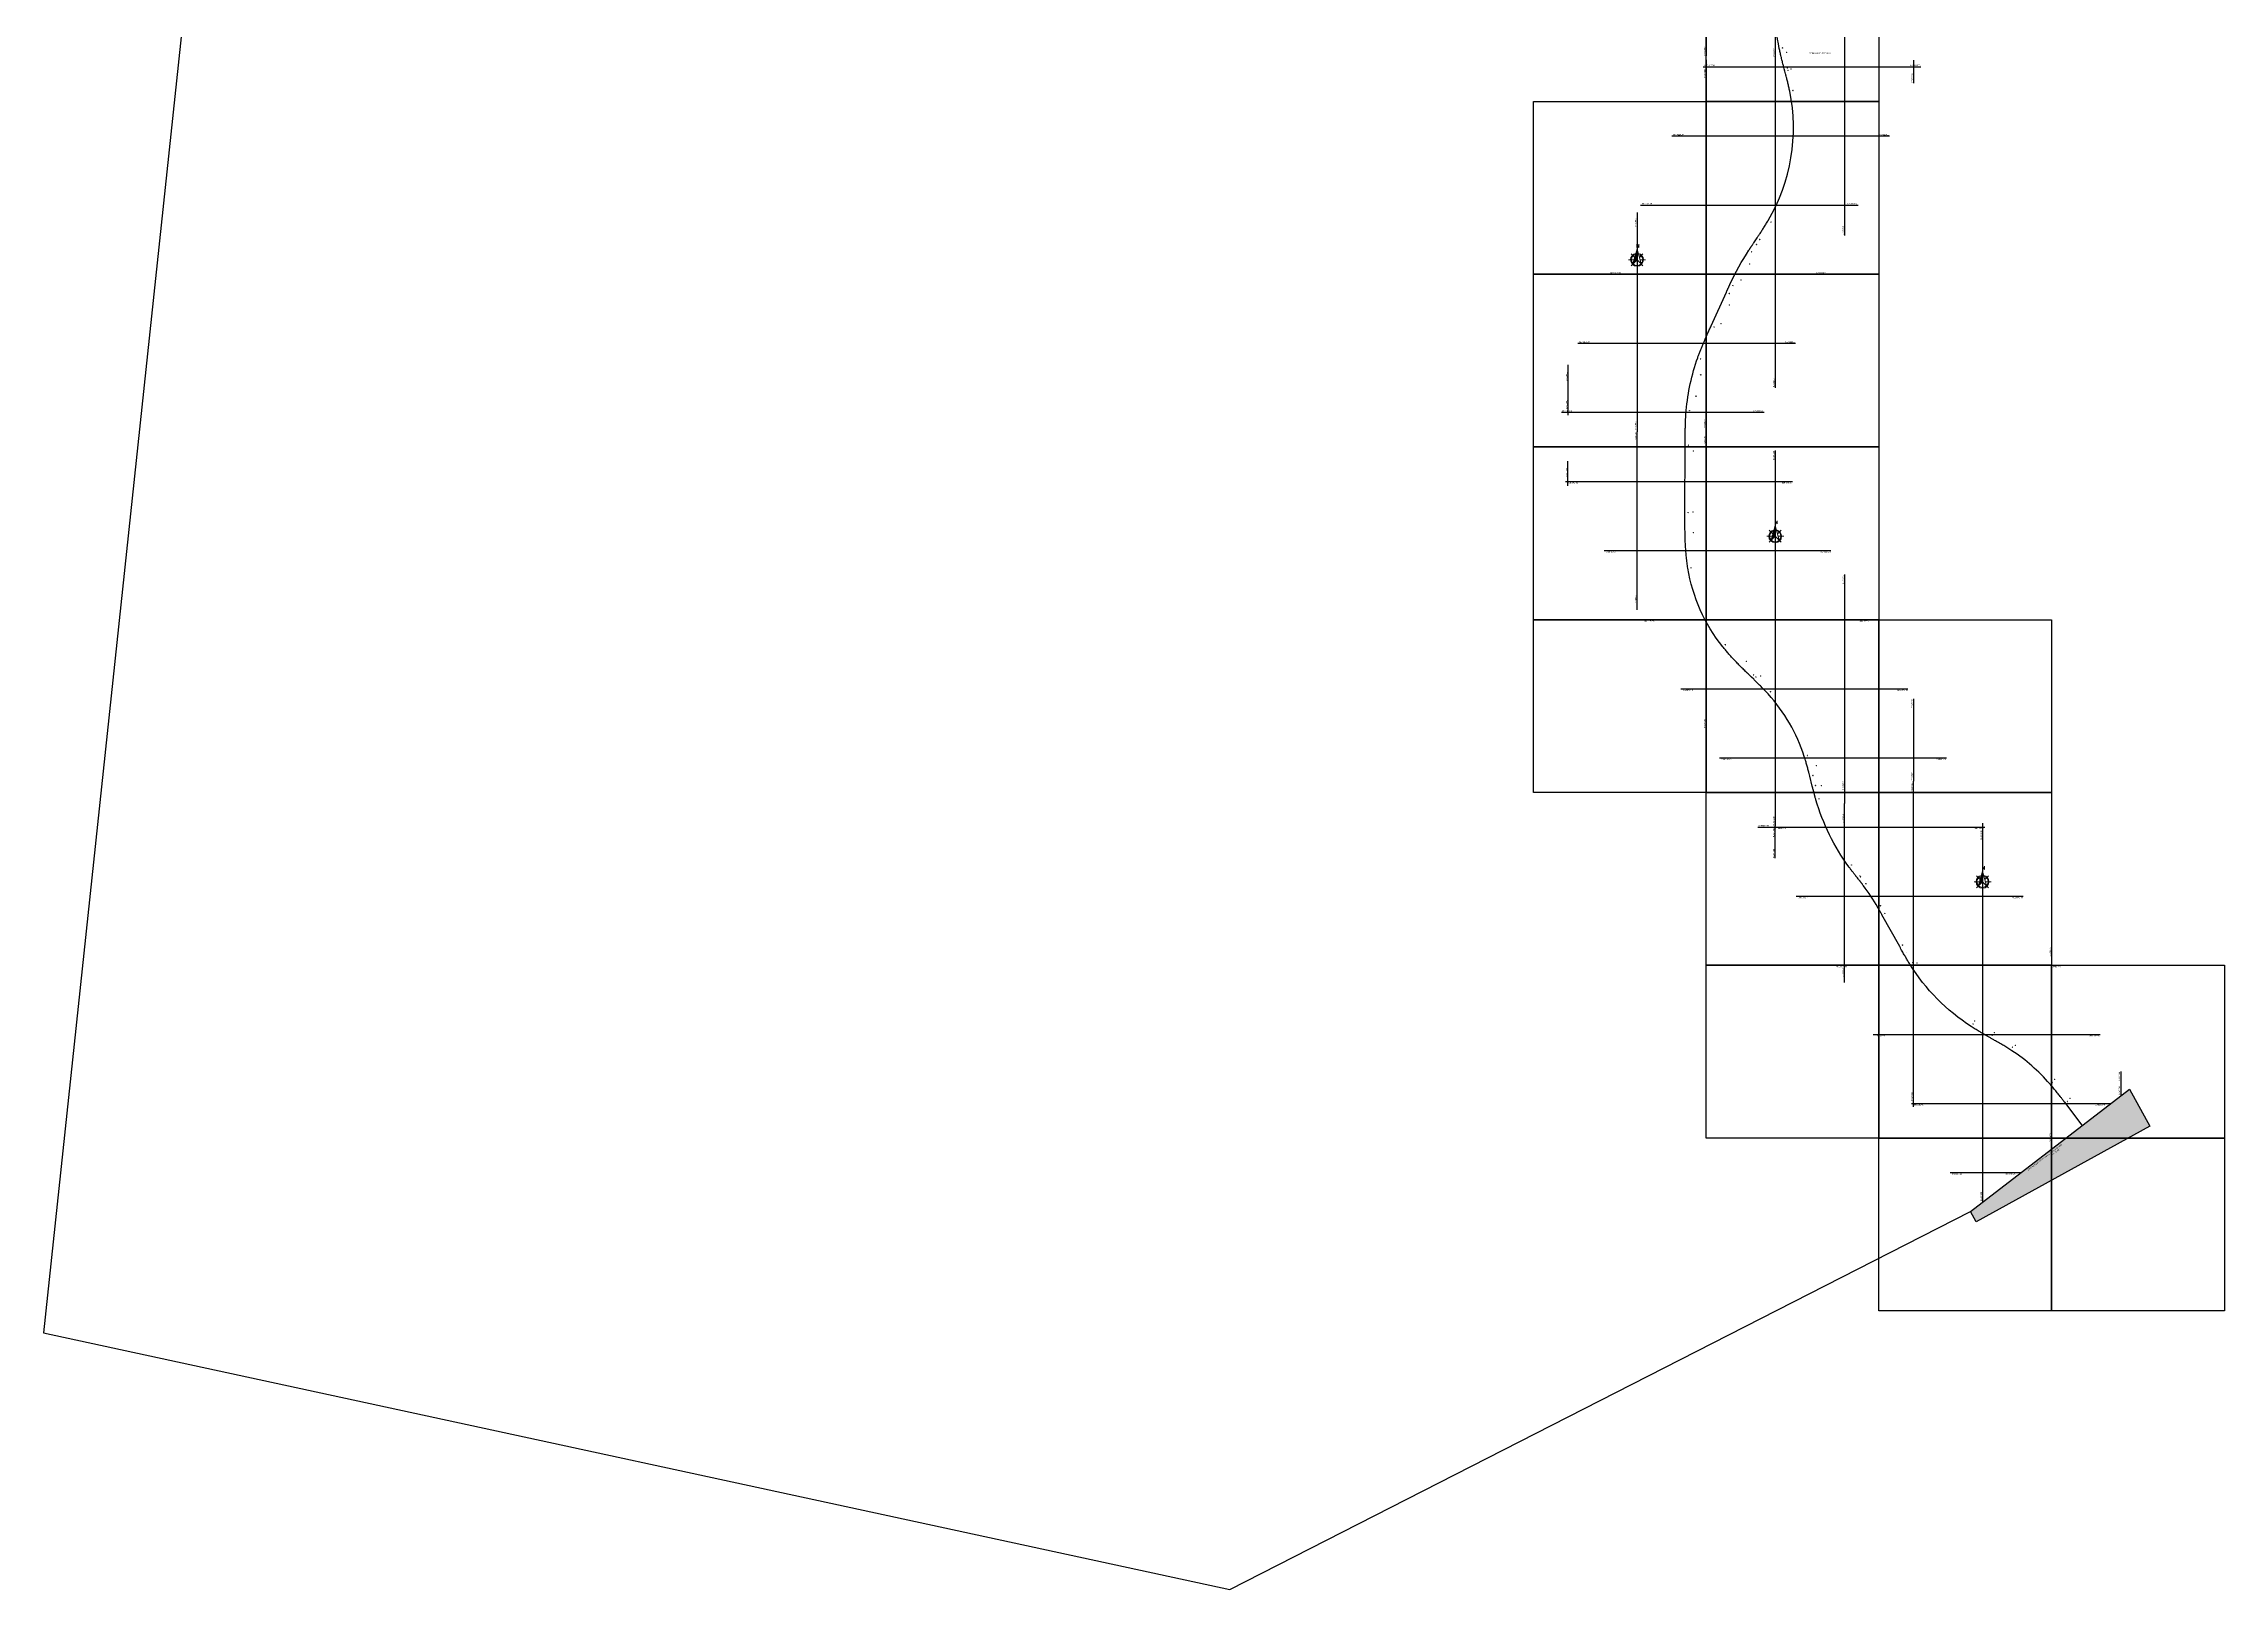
# Model space of a CAD drawing. Header units: metres. Extents: x 303118 to 359298, y 7408194 to 7460879.
# Drawn here: x 315188 to 321500, y 7408194 to 7412667 of the extents above; entities that cross this region are included whole.
import ezdxf
from ezdxf.enums import TextEntityAlignment as Align

# ---------------------------------------------------------------- set-up
doc = ezdxf.new("R2010")
doc.units = ezdxf.units.M
doc.header["$LTSCALE"] = 10
doc.header["$PDMODE"] = 3
doc.header["$PDSIZE"] = 0.5
doc.linetypes.add('DASHDOT', pattern=[25.4, 12.7, -6.35, 0, -6.35])
for name, color, linetype, lineweight in [('_AUX-OBSERVAÇÕES', 255, 'Continuous', 0), ('_AUX_PLATAFORMA_EXISTENTE', 253, 'Continuous', 0), ('A-NORTE', 2, 'Continuous', 9), ('C-ROAD-STAN', 11, 'Continuous', 0), ('F-HZ-EIXO', 2, 'DASHDOT', 0)]:
    doc.layers.add(name, color=color, linetype=linetype, lineweight=lineweight)
for name, color, linetype in [('A-ARTICULAÇÃO', 255, 'Continuous'), ('A-IMAGENS', 255, 'Continuous'), ('A-MALHA PAR', 8, 'Continuous'), ('A-MALHA ÍMPAR', 8, 'Continuous')]:
    doc.layers.add(name, color=color, linetype=linetype)
doc.layers.add('A-MODELAGEM_FEATURE LINE', color=255, linetype='Continuous', plot=False)
doc.layers.add('A-VIEWPORTS', color=4, linetype='Continuous', plot=False)
doc.styles.add('Arial', font='arial.ttf')
doc.styles.add('DIM', font='arial.ttf', dxfattribs={"width": 0.8})
doc.styles.add('R200', font='simplex.shx', dxfattribs={"height": 5})
picture_1 = doc.add_image_def('image23.jpg', size_in_pixel=(5000, 5000))
picture_2 = doc.add_image_def('image24.jpg', size_in_pixel=(5000, 5000))
picture_3 = doc.add_image_def('image25.jpg', size_in_pixel=(5000, 5000))
picture_4 = doc.add_image_def('image52.jpg', size_in_pixel=(5000, 5000))
picture_5 = doc.add_image_def('image53.jpg', size_in_pixel=(5000, 5000))
picture_6 = doc.add_image_def('image54.jpg', size_in_pixel=(5000, 5000))
picture_7 = doc.add_image_def('image55.jpg', size_in_pixel=(5000, 5000))
picture_8 = doc.add_image_def('image56.jpg', size_in_pixel=(5000, 5000))
picture_9 = doc.add_image_def('image57.jpg', size_in_pixel=(5000, 5000))
picture_10 = doc.add_image_def('image58.jpg', size_in_pixel=(5000, 5000))
picture_11 = doc.add_image_def('image59.jpg', size_in_pixel=(5000, 5000))
picture_12 = doc.add_image_def('image67.jpg', size_in_pixel=(5000, 5000))
picture_13 = doc.add_image_def('image72.jpg', size_in_pixel=(5000, 5000))
picture_14 = doc.add_image_def('image73.jpg', size_in_pixel=(5000, 5000))
picture_15 = doc.add_image_def('image74.jpg', size_in_pixel=(5000, 5000))
picture_16 = doc.add_image_def('image85.jpg', size_in_pixel=(5000, 5000))
picture_17 = doc.add_image_def('image86.jpg', size_in_pixel=(5000, 5000))

# ---------------------------------------------------------------- blocks, each defined once
blk = doc.blocks.new('*X75')
at = {"color": 0}
for p, q in [((142.8, -426.3), (147.6, -421.4)), ((143, -425.6), (147.6, -420.9)), ((143.2, -424.8), (147.6, -420.4)), ((143.4, -424.1), (147.6, -419.8)), ((143.6, -423.4), (147.6, -419.3)), ((143.8, -422.6), (147.6, -418.8)), ((144, -421.9), (147.6, -418.2)), ((144.2, -421.2), (147.6, -417.7)), ((144.4, -420.4), (147.6, -417.2)), ((144.6, -419.7), (147.6, -416.7)), ((144.8, -419), (147.6, -416.1)), ((145, -418.3), (147.6, -415.6)), ((145.2, -417.5), (147.6, -415.1)), ((145.4, -416.8), (147.6, -414.5)), ((145.6, -416.1), (147.6, -414)), ((145.8, -415.3), (147.6, -413.5)), ((146, -414.6), (147.6, -412.9)), ((146.2, -413.9), (147.6, -412.4)), ((146.4, -413.1), (147.6, -411.9)), ((146.6, -412.4), (147.6, -411.3)), ((146.8, -411.7), (147.6, -410.8)), ((147, -411), (147.6, -410.3)), ((147.2, -410.2), (147.6, -409.8)), ((147.4, -409.5), (147.6, -409.2)), ((147.6, -408.8), (147.6, -408.7))]:
    blk.add_line(p, q, dxfattribs=at)
blk = doc.blocks.new('NORTE')
at = {"layer": 'A-NORTE'}
for p, q in [((0, 72.7), (0, 35.2)), ((-8.5, 41.5), (-24.7, 41.5)), ((-6.7, 48.2), (-17.2, 58.7)), ((-6.7, 34.8), (-17.2, 24.4)), ((0, 28.7), (0, 0)), ((6.7, 48.2), (17.2, 58.7)), ((6.7, 34.8), (17.2, 24.4)), ((8.5, 41.5), (24.7, 41.5))]:
    blk.add_line(p, q, dxfattribs=at)
blk.add_lwpolyline([(-11.7, 30), (0, 72.7), (11.6, 30.1), (0, 41.5), (-11.7, 30)], dxfattribs=at)
for points in [[(-18.6, 41.5, 1), (18.6, 41.5, 0.359415), (3.5, 59.8, 1)], [(-3.5, 59.8, 0.359415), (-18.6, 41.5, 1)]]:
    blk.add_lwpolyline(points, format="xyb", dxfattribs=at)
for start, end in [(105.02696, 180), (180, 0), (0, 74.97304)]:
    blk.add_arc((0, 41.5), 16.3, start, end, dxfattribs=at)
at = {"layer": 'A-NORTE', "xscale": 2.329019315242768, "yscale": 2.329019315242768, "zscale": 2.329019315242768}
blk.add_blockref('*X75', (-343.8, 1024.1), dxfattribs=at)
at = {"layer": 'A-NORTE', "style": 'R200'}
blk.add_attdef('N', (-2, 77), '', height=9.44, dxfattribs=at)

msp = doc.modelspace()

# ---------------------------------------------------------------- hatches: boundary and pattern name
at = {"layer": 'A-VIEWPORTS'}
h = msp.add_hatch(color=255, dxfattribs=at)
h.dxf.hatch_style = 1
h.paths.add_polyline_path([(320781.115, 7409257.872), (320764.953, 7409287.279), (321225.561, 7409640.933), (321284.142, 7409534.351)])

# ---------------------------------------------------------------- linework, layer by layer
for p in [(320513.346, 7410148.281), (320513.346, 7410148.28)]:
    msp.add_line(p, (320513.345, 7410148.28))
msp.add_lwpolyline([(319689.939, 7427927.18), (319121.435, 7427847.941), (317075.006, 7426699.108), (315188.206, 7408936.686), (318621.359, 7408193.809), (320764.955, 7409287.274), (321225.561, 7409640.933)])
at = {"layer": '_AUX_PLATAFORMA_EXISTENTE'}
msp.add_line((321099.539, 7409545.452), (321099.551, 7409545.436), dxfattribs=at)
msp.add_circle((321099.545, 7409545.444), 0.0101, dxfattribs=at)
at = {"layer": 'A-MALHA PAR'}
for p, q in [((320000, 7413865.732), (320000, 7412631.67)), ((320200, 7413863.577), (320200, 7412667.141)), ((319800, 7411028.262), (319800, 7411544.148)), ((320000, 7410668.846), (320000, 7411540.191)), ((319600, 7411387.677), (319600, 7411458.752)), ((320200, 7411489.903), (320200, 7410402.909)), ((319593.143, 7411400), (320250.027, 7411400)), ((319704.435, 7411200), (320361.319, 7411200)), ((320400, 7411130.487), (320400, 7410467.78)), ((319815.727, 7411000), (320472.611, 7411000)), ((319927.018, 7410800), (320583.903, 7410800)), ((320600, 7410771.072), (320600, 7410532.65)), ((320038.31, 7410600), (320695.194, 7410600)), ((320149.602, 7410400), (320191.031, 7410400))]:
    msp.add_line(p, q, dxfattribs=at)
at = {"layer": 'A-MALHA ÍMPAR'}
for p, q in [((320400, 7412702.612), (320400, 7412112.126)), ((320200, 7412667.141), (320200, 7411671.111)), ((319990.983, 7412600), (320621.25, 7412600)), ((320000, 7412619.882), (320000, 7411540.191)), ((320600, 7412619.739), (320600, 7412553.141)), ((319900.284, 7412400), (320530.551, 7412400)), ((319809.584, 7412200), (320439.851, 7412200)), ((319800, 7412178.867), (319800, 7411544.148)), ((319718.884, 7412000), (320349.151, 7412000)), ((319628.184, 7411800), (320258.451, 7411800)), ((319600, 7411737.852), (319600, 7411591.451)), ((320167.751, 7411600), (319581.15, 7411600)), ((320600, 7409590.599), (320600, 7410532.65)), ((320400, 7409950.015), (320400, 7410467.78)), ((320191.031, 7410400), (320806.486, 7410400)), ((320200, 7410309.431), (320200, 7410402.909)), ((320800, 7410411.656), (320800, 7409314.181)), ((320260.894, 7410200), (320917.778, 7410200)), ((321000, 7410052.241), (321000, 7409467.744)), ((320372.185, 7410000), (321029.07, 7410000)), ((320483.477, 7409800), (321140.362, 7409800)), ((321200, 7409692.825), (321200, 7409621.307)), ((320594.769, 7409600), (321172.25, 7409600)), ((320706.061, 7409400), (320911.77, 7409400))]:
    msp.add_line(p, q, dxfattribs=at)
at = {"layer": 'A-MODELAGEM_FEATURE LINE'}
msp.add_lwpolyline([(321089.252, 7409536.272), (321088.645, 7409537.062), (321037.774, 7409603.317, 0.0002129), (321032.116, 7409610.679, 0.00042605), (321029.288, 7409614.349, 0.00085166), (321024.566, 7409620.446, 0.00106508), (321020.775, 7409625.301, 0.00148998), (321016.205, 7409631.093, 0.00170334), (321012.18, 7409636.128, 0.0021264), (321007.629, 7409641.733, 0.00233884), (321003.45, 7409646.785, 0.00275763), (320998.856, 7409652.226, 0.00296749), (320994.535, 7409657.227, 0.06804034), (320884.97, 7409752.621, 0.00300906), (320879.343, 7409756.263, 0.00279636), (320873.235, 7409760.117, 0.00237181), (320867.575, 7409763.606, 0.00215642), (320861.308, 7409767.393, 0.00172742), (320855.686, 7409770.73, 0.00151105), (320849.228, 7409774.507, 0.00108015), (320843.819, 7409777.633, 0.00086371), (320837.033, 7409781.52, 0.00043208), (320832.949, 7409783.845, 0.00021592), (320824.76, 7409788.493, -0.00019294), (320817.07, 7409792.858, -0.00038567), (320813.22, 7409795.049, -0.00077167), (320806.805, 7409798.719, -0.00096406), (320801.674, 7409801.679, -0.00135007), (320795.525, 7409805.263, -0.00154189), (320790.153, 7409808.437, -0.00192706), (320784.14, 7409812.045, -0.00211767), (320778.69, 7409815.376, -0.00250017), (320772.784, 7409819.061, -0.00268837), (320767.321, 7409822.549, -0.11000089), (320589.799, 7410002.688, -0.00238302), (320586.779, 7410007.568, -0.0022157), (320583.582, 7410012.841, -0.00187612), (320580.689, 7410017.702, -0.00170706), (320577.552, 7410023.062, -0.00136568), (320574.789, 7410027.847, -0.00119573), (320571.666, 7410033.323, -0.00085382), (320569.086, 7410037.89, -0.00068342), (320565.883, 7410043.599, -0.00034156), (320563.971, 7410047.024, -0.00017087), (320560.161, 7410053.866), (320508.978, 7410145.845, 0.00006408), (320507.359, 7410148.755, 0.00012823), (320506.549, 7410150.207, 0.00025635), (320505.201, 7410152.624, 0.00032057), (320504.121, 7410154.553, 0.0004486), (320502.823, 7410156.863, 0.0005129), (320501.686, 7410158.88, 0.0006408), (320500.406, 7410161.136, 0.00070515), (320499.238, 7410163.182, 0.00083286), (320497.961, 7410165.402, 0.00089721), (320496.771, 7410167.457, 0.0294527), (320455.066, 7410230.3, 0.00089721), (320453.635, 7410232.195, 0.00083286), (320452.085, 7410234.234, 0.00070515), (320450.654, 7410236.105, 0.0006408), (320449.071, 7410238.161, 0.0005129), (320447.656, 7410239.993, 0.0004486), (320446.031, 7410242.086, 0.00032057), (320444.673, 7410243.83, 0.00025635), (320442.97, 7410246.012, 0.00012823), (320441.946, 7410247.322, 0.00006408), (320439.894, 7410249.945), (320437.771, 7410252.657, -0.00010844), (320434.482, 7410256.862, -0.00021676), (320432.836, 7410258.969, -0.00043371), (320430.094, 7410262.488, -0.00054188), (320427.903, 7410265.313, -0.00075893), (320425.278, 7410268.713, -0.00086689), (320422.988, 7410271.701, -0.00108389), (320420.427, 7410275.069, -0.00119155), (320418.108, 7410278.146, -0.00140816), (320415.599, 7410281.515, -0.00151529), (320413.282, 7410284.662, -0.08745641), (320317.643, 7410479.138, -0.00151529), (320316.565, 7410482.894, -0.00140816), (320315.429, 7410486.938, -0.00119155), (320314.407, 7410490.653, -0.00108389), (320313.303, 7410494.738, -0.00086689), (320312.335, 7410498.376, -0.00075893), (320311.244, 7410502.531, -0.00054188), (320310.345, 7410505.99, -0.00043371), (320309.232, 7410510.311, -0.00021676), (320308.568, 7410512.901, -0.00010844), (320307.246, 7410518.073), (320299.863, 7410546.976, 0.00019991), (320297.882, 7410554.718, 0.00040008), (320296.889, 7410558.579, 0.00079971), (320295.222, 7410565.002, 0.00100017), (320293.871, 7410570.125, 0.00139915), (320292.225, 7410576.253, 0.00159963), (320290.754, 7410581.598, 0.00199702), (320289.065, 7410587.572, 0.00219679), (320287.485, 7410592.982, 0.00259058), (320285.713, 7410598.842, 0.00278828), (320284.011, 7410604.26, 0.10770255), (320179.343, 7410785.157, 0.00278828), (320175.493, 7410789.334, 0.00259058), (320171.297, 7410793.79, 0.00219679), (320167.393, 7410797.855, 0.00199702), (320163.056, 7410802.298, 0.00159963), (320159.155, 7410806.236, 0.00139915), (320154.663, 7410810.718, 0.00100017), (320150.894, 7410814.442, 0.00079971), (320146.157, 7410819.088, 0.00040008), (320143.304, 7410821.873, 0.00019991), (320137.58, 7410827.449), (320131.261, 7410833.598, -0.00041685), (320119.79, 7410844.779, -0.00083313), (320114.056, 7410850.397, -0.00166693), (320104.533, 7410859.82, -0.00208202), (320096.954, 7410867.432, -0.00291375), (320087.941, 7410876.669, -0.00332521), (320080.133, 7410884.872, -0.0041464), (320071.506, 7410894.212, -0.00454795), (320063.78, 7410902.874, -0.00534071), (320055.57, 7410912.453, -0.00572085), (320048.095, 7410921.574, -0.12917136), (319947.139, 7411148.796, -0.00751699), (319944.846, 7411164.376, -0.0070427), (319942.885, 7411181.05, -0.00602909), (319941.479, 7411196.475, -0.00550641), (319940.332, 7411213.374, -0.00442617), (319939.608, 7411228.461, -0.00388104), (319939.068, 7411245.655, -0.00277524), (319938.81, 7411259.975, -0.00222228), (319938.667, 7411277.837, -0.00111083), (319938.652, 7411288.54, -0.0005558), (319938.694, 7411309.898), (319939.294, 7411504.972, -0.00027788), (319939.342, 7411518.318, -0.00055545), (319939.378, 7411525.003, -0.00111132), (319939.474, 7411536.157, -0.00138837), (319939.596, 7411545.094, -0.0019438), (319939.814, 7411555.831, -0.00221959), (319940.083, 7411565.242, -0.00277206), (319940.491, 7411575.81, -0.00304472), (319940.975, 7411585.437, -0.0035888), (319941.641, 7411595.911, -0.00385478), (319942.407, 7411605.661, -0.06424591), (319975.585, 7411758.014, -0.00385478), (319978.942, 7411767.201, -0.0035888), (319982.692, 7411777.002, -0.00304472), (319986.255, 7411785.959, -0.00277206), (319990.278, 7411795.74, -0.00221959), (319993.946, 7411804.411, -0.0019438), (319998.212, 7411814.266, -0.00138837), (320001.818, 7411822.445, -0.00111132), (320006.368, 7411832.629, -0.00055545), (320009.115, 7411838.723, -0.00027788), (320014.621, 7411850.881), (320058.533, 7411947.711, -0.00004903), (320059.911, 7411950.749, -0.00009803), (320060.601, 7411952.269, -0.00019611), (320061.754, 7411954.805, -0.00024506), (320062.679, 7411956.835, -0.00034319), (320063.794, 7411959.272, -0.00039208), (320064.773, 7411961.406, -0.00049025), (320065.877, 7411963.801, -0.00053907), (320066.887, 7411965.979, -0.00063724), (320067.993, 7411968.35, -0.00068598), (320069.027, 7411970.552, -0.03301046), (320124.003, 7412069.658, -0.00068598), (320125.324, 7412071.701, -0.00063724), (320126.75, 7412073.894, -0.00053907), (320128.063, 7412075.904, -0.00049025), (320129.511, 7412078.109, -0.00039208), (320130.802, 7412080.069, -0.00034319), (320132.28, 7412082.304, -0.00024506), (320133.513, 7412084.164, -0.00019611), (320135.053, 7412086.484, -0.00009803), (320135.978, 7412087.875, -0.00004903), (320137.826, 7412090.652), (320147.592, 7412105.328, 0.00018563), (320152.017, 7412111.983, 0.00037147), (320154.221, 7412115.306, 0.00074256), (320157.878, 7412120.845, 0.00092866), (320160.783, 7412125.279, 0.0012992), (320164.24, 7412130.605, 0.00148534), (320167.234, 7412135.275, 0.00185459), (320170.552, 7412140.529, 0.00204018), (320173.528, 7412145.322, 0.00240652), (320176.714, 7412150.557, 0.00259047), (320179.622, 7412155.444, 0.18534785), (320241.934, 7412529.641, 0.00259047), (320240.767, 7412535.206, 0.00240652), (320239.449, 7412541.191, 0.00204018), (320238.187, 7412546.69, 0.00185459), (320236.75, 7412552.736, 0.00148534), (320235.431, 7412558.124, 0.0012992), (320233.887, 7412564.283, 0.00092866), (320232.575, 7412569.419, 0.00074256), (320230.911, 7412575.844, 0.00037147), (320229.902, 7412579.703, 0.00018563), (320227.873, 7412587.432), (320226.085, 7412594.229, -0.00017248), (320224.051, 7412601.975, -0.00034476), (320223.036, 7412605.856, -0.00068982), (320221.356, 7412612.335, -0.00086183), (320220.026, 7412617.531, -0.00120694), (320218.454, 7412623.782, -0.00137848), (320217.104, 7412629.268, -0.00172304), (320215.625, 7412635.443, -0.00189368), (320214.318, 7412641.078, -0.00223637), (320212.945, 7412647.231, -0.00240524), (320211.72, 7412652.969, -0.04664068), (320199.429, 7412761.972, -0.00240524)], format="xyb", dxfattribs=at)
at = {"layer": 'A-VIEWPORTS'}
msp.add_lwpolyline([(320781.115, 7409257.872), (320764.953, 7409287.279), (321225.561, 7409640.933), (321284.142, 7409534.351)], close=True, dxfattribs=at)
at = {"layer": 'C-ROAD-STAN', "color": 11, "linetype": 'Continuous', "lineweight": 40}
for p, q in [((320220.3, 7412654.701), (320221.251, 7412655.012)), ((320220.931, 7412654.381), (320220.62, 7412655.332)), ((320234.556, 7412596.427), (320235.506, 7412596.737)), ((320235.186, 7412596.107), (320234.876, 7412597.057)), ((320236.343, 7412589.629), (320237.294, 7412589.94)), ((320236.974, 7412589.309), (320236.663, 7412590.26)), ((320250.521, 7412531.337), (320251.472, 7412531.648)), ((320251.152, 7412531.017), (320250.841, 7412531.968)), ((320187.12, 7412150.6), (320188.071, 7412150.911)), ((320187.751, 7412150.28), (320187.44, 7412151.231)), ((320145.051, 7412085.372), (320146.002, 7412085.683)), ((320145.682, 7412085.052), (320145.371, 7412086.003)), ((320154.817, 7412100.048), (320155.768, 7412100.359)), ((320155.448, 7412099.728), (320155.137, 7412100.679)), ((320131.303, 7412064.492), (320132.254, 7412064.803)), ((320131.934, 7412064.172), (320131.623, 7412065.122)), ((320066.482, 7411943.735), (320067.433, 7411944.046)), ((320067.113, 7411943.415), (320066.802, 7411944.366)), ((320076.919, 7411966.452), (320077.869, 7411966.763)), ((320077.549, 7411966.133), (320077.239, 7411967.083)), ((320022.57, 7411846.905), (320023.52, 7411847.215)), ((320023.2, 7411846.585), (320022.89, 7411847.535)), ((319983.821, 7411754.75), (319984.772, 7411755.061)), ((319984.452, 7411754.43), (319984.141, 7411755.381)), ((319951.148, 7411604.71), (319952.098, 7411605.021)), ((319951.778, 7411604.39), (319951.468, 7411605.341)), ((319948.069, 7411504.789), (319949.019, 7411505.099)), ((319948.699, 7411504.469), (319948.388, 7411505.419)), ((319947.469, 7411309.714), (319948.419, 7411310.025)), ((319948.099, 7411309.395), (319947.789, 7411310.345)), ((319955.794, 7411150.125), (319956.745, 7411150.436)), ((319956.425, 7411149.805), (319956.114, 7411150.755)), ((320054.841, 7410927.199), (320055.792, 7410927.51)), ((320055.472, 7410926.879), (320055.161, 7410927.83)), ((320137.237, 7410840.072), (320138.187, 7410840.382)), ((320137.867, 7410839.752), (320137.557, 7410840.702)), ((320143.556, 7410833.923), (320144.506, 7410834.233)), ((320144.186, 7410833.603), (320143.876, 7410834.553)), ((320185.704, 7410791.233), (320186.654, 7410791.544)), ((320186.334, 7410790.913), (320186.024, 7410791.864)), ((320292.345, 7410606.926), (320293.296, 7410607.237)), ((320292.976, 7410606.606), (320292.665, 7410607.557)), ((320308.35, 7410549.11), (320309.3, 7410549.421)), ((320308.98, 7410548.79), (320308.67, 7410549.741)), ((320315.733, 7410520.206), (320316.683, 7410520.517)), ((320316.363, 7410519.887), (320316.053, 7410520.837)), ((320326.051, 7410481.562), (320327.001, 7410481.873)), ((320326.681, 7410481.242), (320326.371, 7410482.193)), ((320420.273, 7410289.967), (320421.223, 7410290.278)), ((320420.903, 7410289.647), (320420.593, 7410290.598)), ((320444.58, 7410258.203), (320445.531, 7410258.513)), ((320445.211, 7410257.883), (320444.9, 7410258.833)), ((320446.703, 7410255.49), (320447.654, 7410255.801)), ((320447.334, 7410255.17), (320447.023, 7410256.121)), ((320461.983, 7410235.704), (320462.934, 7410236.015)), ((320462.614, 7410235.384), (320462.303, 7410236.335)), ((320504.29, 7410171.954), (320505.241, 7410172.265)), ((320504.921, 7410171.634), (320504.61, 7410172.585)), ((320516.586, 7410150.187), (320517.537, 7410150.498)), ((320517.217, 7410149.868), (320516.906, 7410150.818)), ((320567.769, 7410058.208), (320568.719, 7410058.519)), ((320568.399, 7410057.888), (320568.089, 7410058.839)), ((320597.166, 7410007.438), (320598.117, 7410007.749)), ((320597.797, 7410007.118), (320597.486, 7410008.069)), ((320772.175, 7409829.964), (320773.125, 7409830.274)), ((320772.805, 7409829.644), (320772.495, 7409830.594)), ((320827.6, 7409797.084), (320828.55, 7409797.395)), ((320828.23, 7409796.764), (320827.92, 7409797.715)), ((320885.701, 7409762.467), (320886.651, 7409762.778)), ((320886.331, 7409762.147), (320886.021, 7409763.098)), ((321001.633, 7409660.674), (321002.584, 7409660.984)), ((321002.264, 7409660.354), (321001.953, 7409661.304)), ((321044.894, 7409605.566), (321045.845, 7409605.876)), ((321045.525, 7409605.246), (321045.214, 7409606.196)), ((321094.024, 7409540.146), (321094.974, 7409540.457)), ((321094.654, 7409539.826), (321094.344, 7409540.777))]:
    msp.add_line(p, q, dxfattribs=at)
for p in [(320233.216, 7412641.876), (320245.834, 7412593.717), (320125.907, 7412029.051), (320101.253, 7411983.045), (320067.332, 7411910.819), (320042.764, 7411856.646), (319984.443, 7411708.636), (319970.995, 7411646.885), (319962.492, 7411488.026), (319961.949, 7411311.509), (319962.754, 7411251.923), (320116.41, 7410879.951), (320158.005, 7410837.06), (320199.889, 7410793.719), (320319.331, 7410577.963), (320333.826, 7410519.466), (320609.989, 7410006.123), (320777.497, 7409838.336), (320834.004, 7409804.817), (320895.253, 7409768.299), (321008.743, 7409669.463), (321052.734, 7409614.621), (321104.123, 7409547.691)]:
    msp.add_point(p, dxfattribs=at)
at = {"layer": 'F-HZ-EIXO', "ltscale": 0.25}
msp.add_lwpolyline([(320580.424, 7410037.503), (320580.423, 7410037.505), (320580.422, 7410037.506), (320580.421, 7410037.508), (320580.421, 7410037.509), (320580.42, 7410037.511), (320580.419, 7410037.513), (320580.418, 7410037.514), (320580.417, 7410037.516), (320580.416, 7410037.517), (320580.415, 7410037.519), (320580.414, 7410037.52), (320580.414, 7410037.522), (320580.413, 7410037.524), (320580.412, 7410037.525), (320580.411, 7410037.527), (320580.41, 7410037.528), (320580.409, 7410037.53), (320580.408, 7410037.532), (320580.407, 7410037.533), (320580.406, 7410037.535), (320580.406, 7410037.536), (320580.405, 7410037.538), (320580.404, 7410037.539), (320580.403, 7410037.541), (320580.402, 7410037.543), (320580.401, 7410037.544), (320580.4, 7410037.546), (320580.399, 7410037.547), (320580.399, 7410037.549), (320580.398, 7410037.551), (320580.397, 7410037.552)], dxfattribs=at)

# ---------------------------------------------------------------- block references
at = {"layer": 'A-NORTE'}
for p in [(319800, 7412000), (320200, 7411200), (320800, 7410200)]:
    msp.add_blockref('NORTE', p, dxfattribs=at).add_auto_attribs({'N': 'N'})

# ---------------------------------------------------------------- texts
at = {"layer": '_AUX-OBSERVAÇÕES', "style": 'DIM', "width": 0.8}
msp.add_text('CORRIGIR ENTRE VIAS', height=4, dxfattribs=at).set_placement((320297.836, 7412636.841))
at = {"layer": 'A-ARTICULAÇÃO', "color": 2, "linetype": 'Continuous', "lineweight": -3, "insert": (320981.946, 7409441.51), "char_height": 4, "attachment_point": 8, "rotation": 37.5175321, "style": 'Arial'}
msp.add_mtext('CONTINUAÇÃO DO P01454-1211-DE-3000-1016', dxfattribs=at)
at = {"layer": 'A-ARTICULAÇÃO', "color": 1, "linetype": 'Continuous', "lineweight": -3, "insert": (321022.639, 7409470.427), "char_height": 4, "attachment_point": 3, "rotation": 37.5175321, "style": 'Arial'}
msp.add_mtext('km 21+800', dxfattribs=at)
at = {"layer": 'A-MALHA PAR', "style": 'Arial'}
for s, rotation, p in [(' E=320000', 90, (319998, 7412631.67)), (' E=319600', 90, (319598, 7411413.196)), (' N=7411400', 180, (320250.027, 7411398)), (' N=7411200', 180, (320361.319, 7411198)), (' E=319800', 90, (319798, 7411044.01)), (' N=7411000', 180, (320472.611, 7410998)), (' N=7410800', 180, (320583.903, 7410798)), (' E=320000', 90, (319998, 7410684.595)), (' E=320600', 90, (320598, 7410532.65)), (' N=7410600', 180, (320695.194, 7410598)), (' E=320400', 90, (320398.53, 7410504.92)), (' E=320200', 90, (320198, 7410402.909))]:
    msp.add_text(s, height=4, rotation=rotation, dxfattribs=at).set_placement(p)
for s, rotation, p in [('E=319800 ', 90, (319798, 7411542.815)), ('E=320000 ', 90, (319997.775, 7411531.276)), ('E=320200 ', 90, (320198, 7411489.903)), ('N=7411400 ', 180, (319597.732, 7411398)), ('N=7411200 ', 180, (319709.024, 7411198)), ('E=320400 ', 90, (320398, 7411130.487)), ('N=7411000 ', 180, (319820.316, 7410998)), ('N=7410800 ', 180, (319931.608, 7410798)), ('E=320600 ', 90, (320598, 7410771.072)), ('N=7410600 ', 180, (320042.899, 7410598)), ('N=7410400 ', 180, (320150.528, 7410405.727))]:
    msp.add_text(s, height=4, rotation=rotation, dxfattribs=at).set_placement(p, align=Align.RIGHT)
at = {"layer": 'A-MALHA ÍMPAR', "style": 'Arial'}
for s, rotation, p in [('E=320200 ', 90, (320198.768, 7412655.637)), ('E=320000 ', 90, (319998, 7412595.669)), ('E=319800 ', 90, (319798, 7412163.579)), ('E=319600 ', 90, (319598, 7411718.021)), ('E=320600 ', 90, (320598, 7410527.107)), ('E=320400 ', 90, (320398, 7410439.067)), ('E=320200 ', 90, (320198, 7410398.062)), ('N=7410400 ', 180, (320199.909, 7410398)), ('E=320800 ', 90, (320798, 7410391.113)), ('N=7410200 ', 180, (320264.888, 7410198)), ('E=321000 ', 90, (320998, 7410052.241)), ('N=7410000 ', 180, (320376.179, 7409998)), ('N=7409800 ', 180, (320487.471, 7409798)), ('E=321200 ', 90, (321198, 7409692.825)), ('N=7409600 ', 180, (320598.763, 7409598)), ('N=7409400 ', 180, (320710.055, 7409398))]:
    msp.add_text(s, height=4, rotation=rotation, dxfattribs=at).set_placement(p, align=Align.RIGHT)
for s, p in [(' N=7412600', (319994.135, 7412602)), (' N=7412400', (319903.435, 7412402)), (' N=7412200', (319812.735, 7412202)), (' N=7412000', (319722.035, 7412002)), (' N=7411800', (319631.336, 7411802)), (' N=7411600', (319581.15, 7411602))]:
    msp.add_text(s, height=4, dxfattribs=at).set_placement(p)
for s, p in [('N=7412600 ', (320621.25, 7412602)), ('N=7412400 ', (320530.551, 7412402)), ('N=7412200 ', (320439.851, 7412202)), ('N=7412000 ', (320349.151, 7412002)), ('N=7411800 ', (320258.451, 7411802)), ('N=7411600 ', (320167.751, 7411602))]:
    msp.add_text(s, height=4, dxfattribs=at).set_placement(p, align=Align.RIGHT)
for s, rotation, p in [(' E=320600', 90, (320598, 7412553.141)), (' E=320400', 90, (320398, 7412112.126)), (' E=320200', 90, (320198, 7411671.111)), (' E=319600', 90, (319598, 7411609.079)), (' E=319800', 90, (319798, 7411547.391)), (' E=320000', 90, (319998, 7411552.449)), (' N=7410400', 180, (320806.486, 7410398)), (' E=320200', 90, (320198, 7410309.431)), (' N=7410200', 180, (320917.778, 7410198)), (' E=320400', 90, (320398, 7409964.638)), (' N=7410000', 180, (321029.07, 7409998)), (' N=7409800', 180, (321140.362, 7409798)), (' E=320600', 90, (320598, 7409605.223)), (' E=321200', 90, (321198, 7409622.51)), (' N=7409600', 180, (321156.358, 7409598)), (' E=321000', 90, (320998.332, 7409487.233)), (' N=7409400', 180, (320897.194, 7409398)), (' E=320800', 90, (320798, 7409316.737))]:
    msp.add_text(s, height=4, rotation=rotation, dxfattribs=at).set_placement(p)

# ---------------------------------------------------------------- pictures from other files: only their frames are drawn
at = {"layer": 'A-IMAGENS', "transparency": 33554636}
image = msp.add_image(picture_13, insert=(319999.95, 7412500.05), size_in_units=(500, 500), dxfattribs=dict(at, brightness=90))
image.dxf.flags = 6
image = msp.add_image(picture_6, insert=(319499.95, 7412000.05), size_in_units=(500, 500), dxfattribs=dict(at, brightness=90))
image.dxf.flags = 6
image = msp.add_image(picture_12, insert=(319999.95, 7412000.05), size_in_units=(500, 500), dxfattribs=dict(at, brightness=90))
image.dxf.flags = 6
image = msp.add_image(picture_5, insert=(319499.95, 7411500.05), size_in_units=(500, 500), dxfattribs=dict(at, brightness=90))
image.dxf.flags = 6
image = msp.add_image(picture_7, insert=(319999.95, 7411500.05), size_in_units=(500, 500), dxfattribs=dict(at, brightness=90))
image.dxf.flags = 6
image = msp.add_image(picture_8, insert=(319499.95, 7411000.05), size_in_units=(500, 500), dxfattribs=dict(at, brightness=90))
image.dxf.flags = 6
image = msp.add_image(picture_4, insert=(319999.95, 7411000.05), size_in_units=(500, 500), dxfattribs=dict(at, brightness=90))
image.dxf.flags = 6
image = msp.add_image(picture_15, insert=(319499.95, 7410500.05), size_in_units=(500, 500), dxfattribs=dict(at, brightness=90))
image.dxf.flags = 6
image = msp.add_image(picture_9, insert=(319999.95, 7410500.05), size_in_units=(500, 500), dxfattribs=dict(at, brightness=90))
image.dxf.flags = 6
image = msp.add_image(picture_14, insert=(320499.95, 7410500.05), size_in_units=(500, 500), dxfattribs=dict(at, brightness=90))
image.dxf.flags = 6
image = msp.add_image(picture_2, insert=(319999.95, 7410000.05), size_in_units=(500, 500), dxfattribs=dict(at, brightness=90))
image.dxf.flags = 6
image = msp.add_image(picture_3, insert=(320499.95, 7410000.05), size_in_units=(500, 500), dxfattribs=dict(at, brightness=90))
image.dxf.flags = 6
image = msp.add_image(picture_1, insert=(319999.95, 7409500.05), size_in_units=(500, 500), dxfattribs=dict(at, brightness=90))
image.dxf.flags = 6
image = msp.add_image(picture_10, insert=(320499.95, 7409500.05), size_in_units=(500, 500), dxfattribs=dict(at, brightness=90))
image.dxf.flags = 6
image = msp.add_image(picture_11, insert=(320999.95, 7409500.05), size_in_units=(500, 500), dxfattribs=dict(at, brightness=90))
image.dxf.flags = 6
at = {"layer": 'A-IMAGENS', "transparency": 33554687}
image = msp.add_image(picture_16, insert=(320499.95, 7409000.05), size_in_units=(500, 500), dxfattribs=dict(at, brightness=90))
image.dxf.flags = 6
image = msp.add_image(picture_17, insert=(320999.95, 7409000.05), size_in_units=(500, 500), dxfattribs=dict(at, brightness=90))
image.dxf.flags = 6

doc.saveas('drawing.dxf')
